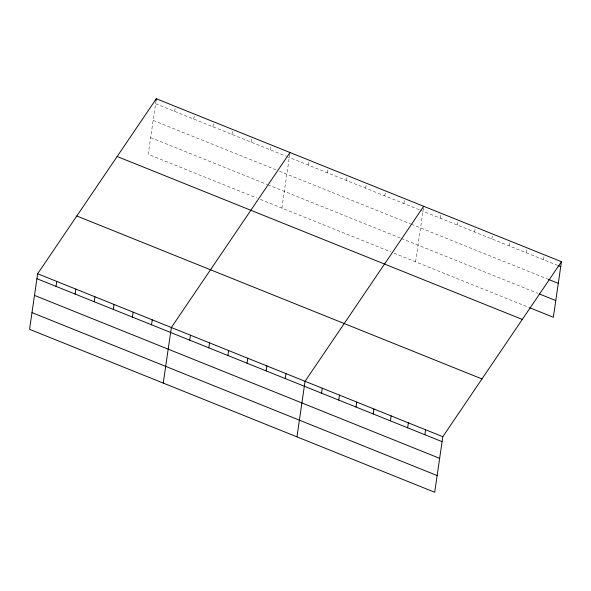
<?xml version="1.0" encoding="UTF-8"?>
<svg xmlns="http://www.w3.org/2000/svg" width="591" height="591" viewBox="0 0 591 591"><rect width="100%" height="100%" fill="white"/><g stroke="black" fill="none" stroke-linecap="round" stroke-linejoin="round"><path stroke-width="0.44" stroke-dasharray="2.96 2.22" d="M156.061 100.396L148.193 154.31L256.982 198.066M174.677 111.381L175.401 106.424M193.774 119.064L194.498 114.107M212.878 126.747L213.595 121.79M231.975 134.43L232.699 129.473M251.079 142.113L251.796 137.156M270.176 149.789L270.9 144.839M281.892 208.084L289.996 152.515M308.376 165.155L309.1 160.198M327.473 172.838L328.197 167.881M346.577 180.521L347.301 175.564M365.674 188.204L366.398 183.247M384.778 195.88L385.502 190.93M403.875 203.563L404.599 198.606M415.591 261.857L423.695 206.289M440.192 218.168L440.916 213.218M457.412 225.097L458.136 220.14M474.632 232.019L475.356 227.062M491.852 238.949L492.576 233.992M509.073 245.871L509.797 240.914M526.293 252.8L527.009 247.843M543.506 259.722L544.23 254.765M155.573 103.698L285.955 156.135M286.783 156.475L419.654 209.908M420.482 210.241L557.446 265.329M153.135 120.401L276.041 169.831M279.366 171.168L410.575 223.937M411.402 224.27L547.628 279.063M150.631 137.607L266.888 184.37M267.723 184.702L400.587 238.143M401.422 238.476L537.744 293.299M260.299 199.396L390.681 251.832M393.998 253.17L528.746 307.364"/><path stroke-width="0.89" d="M37.654 273.744L29.55 329.305L434.703 492.251L442.807 436.69L561.45 261.695L156.297 98.749L37.654 273.744L442.807 436.69M56.034 286.384L56.758 281.427M75.131 294.059L75.855 289.11M94.235 301.742L94.959 296.785M113.332 309.425L114.056 304.468M156.061 100.396L156.297 98.749M132.436 317.108L133.16 312.151M151.532 324.791L152.256 319.834M163.249 383.079L171.353 327.517L289.996 152.515M189.733 340.15L190.457 335.2M208.83 347.833L209.554 342.876M227.934 355.516L228.658 350.559M247.031 363.199L247.755 358.242M266.135 370.882L266.859 365.925M285.231 378.558L285.955 373.608M296.948 436.852L305.059 381.291L423.695 206.289M321.556 393.17L322.272 388.213M338.769 400.092L339.493 395.135M355.989 407.022L356.713 402.065M373.209 413.944L373.933 408.987M390.429 420.866L391.153 415.916M407.65 427.795L408.366 422.838M424.863 434.717L425.586 429.768M561.45 261.695L553.346 317.256L529.566 307.697M558.266 265.655L560.726 266.644M548.448 279.388L558.288 283.348M539.384 293.963L555.784 300.553M117.144 156.497L522.296 319.443M76.808 215.996L481.96 378.942M36.93 278.701L442.083 441.647M34.5 295.397L439.645 458.343M31.988 312.609L437.141 475.556"/></g></svg>
